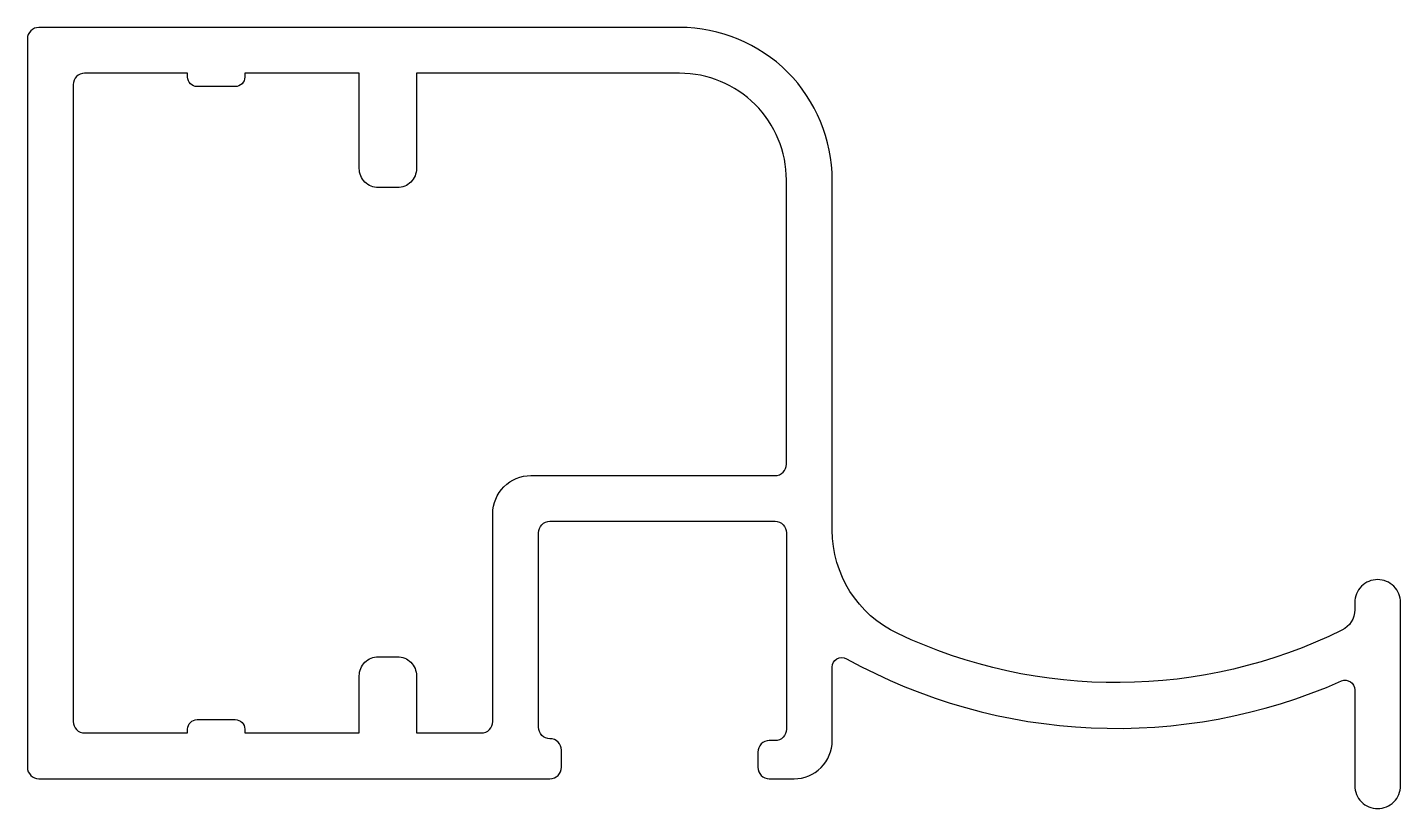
# Model space of a CAD drawing. Extents: x 871.4 to 907.4, y 357.6 to 378.1.
import ezdxf

# ---------------------------------------------------------------- set-up
doc = ezdxf.new("R2010")
doc.units = 0
doc.layers.get('0').update_dxf_attribs({"linetype": 'CONTINUOUS'})

msp = doc.modelspace()

# ---------------------------------------------------------------- linework, layer by layer
for points in [[(871.401, 358.7, 0.414214), (871.701, 358.4), (885.101, 358.4, 0.414214), (885.401, 358.7), (885.401, 359.15, 0.414214), (885.101, 359.45, -0.414214), (884.801, 359.75), (884.801, 364.85, -0.414214), (885.101, 365.15), (891.001, 365.15, -0.414214), (891.301, 364.85), (891.301, 359.7, -0.414214), (891.001, 359.4), (890.851, 359.4, 0.414214), (890.551, 359.1), (890.551, 358.7, 0.414214), (890.851, 358.4), (891.301, 358.4), (891.501, 358.4, 0.414214), (892.501, 359.4), (892.501, 361.329, -0.571305), (892.873, 361.548, 0.234336), (905.851, 360.963, -0.541802), (906.201, 360.734), (906.201, 358.219, 0.414214), (906.801, 357.619, 0.414214), (907.401, 358.219), (907.401, 363.021, 0.414214), (906.801, 363.621), (906.801, 363.621, 0.414214), (906.201, 363.021), (906.201, 362.832, -0.286047), (905.866, 362.294, -0.228238), (894.22, 362.205, -0.290151), (892.501, 364.918), (892.501, 374.1, 0.414214), (888.501, 378.1), (871.701, 378.1, 0.414214), (871.401, 377.8)], [(881.101, 373.9), (880.601, 373.9, -0.414214), (880.101, 374.4), (880.101, 376.9), (877.101, 376.9), (877.101, 376.8, -0.414214), (876.851, 376.55), (875.851, 376.55, -0.414214), (875.601, 376.8), (875.601, 376.9), (872.901, 376.9, 0.414214), (872.601, 376.6), (872.601, 359.9, 0.414214), (872.901, 359.6), (875.601, 359.6), (875.601, 359.7, -0.414214), (875.851, 359.95), (876.851, 359.95, -0.414214), (877.101, 359.7), (877.101, 359.6), (880.101, 359.6), (880.101, 361.1, -0.414214), (880.601, 361.6), (881.101, 361.6, -0.414214), (881.601, 361.1), (881.601, 359.6), (883.301, 359.6, 0.414214), (883.601, 359.9), (883.601, 365.35, -0.414214), (884.601, 366.35), (891.001, 366.35, 0.414214), (891.301, 366.65), (891.301, 374.1, 0.414214), (888.501, 376.9), (881.601, 376.9), (881.601, 374.4, -0.414214)]]:
    msp.add_lwpolyline(points, format="xyb", close=True)

doc.saveas('drawing.dxf')
